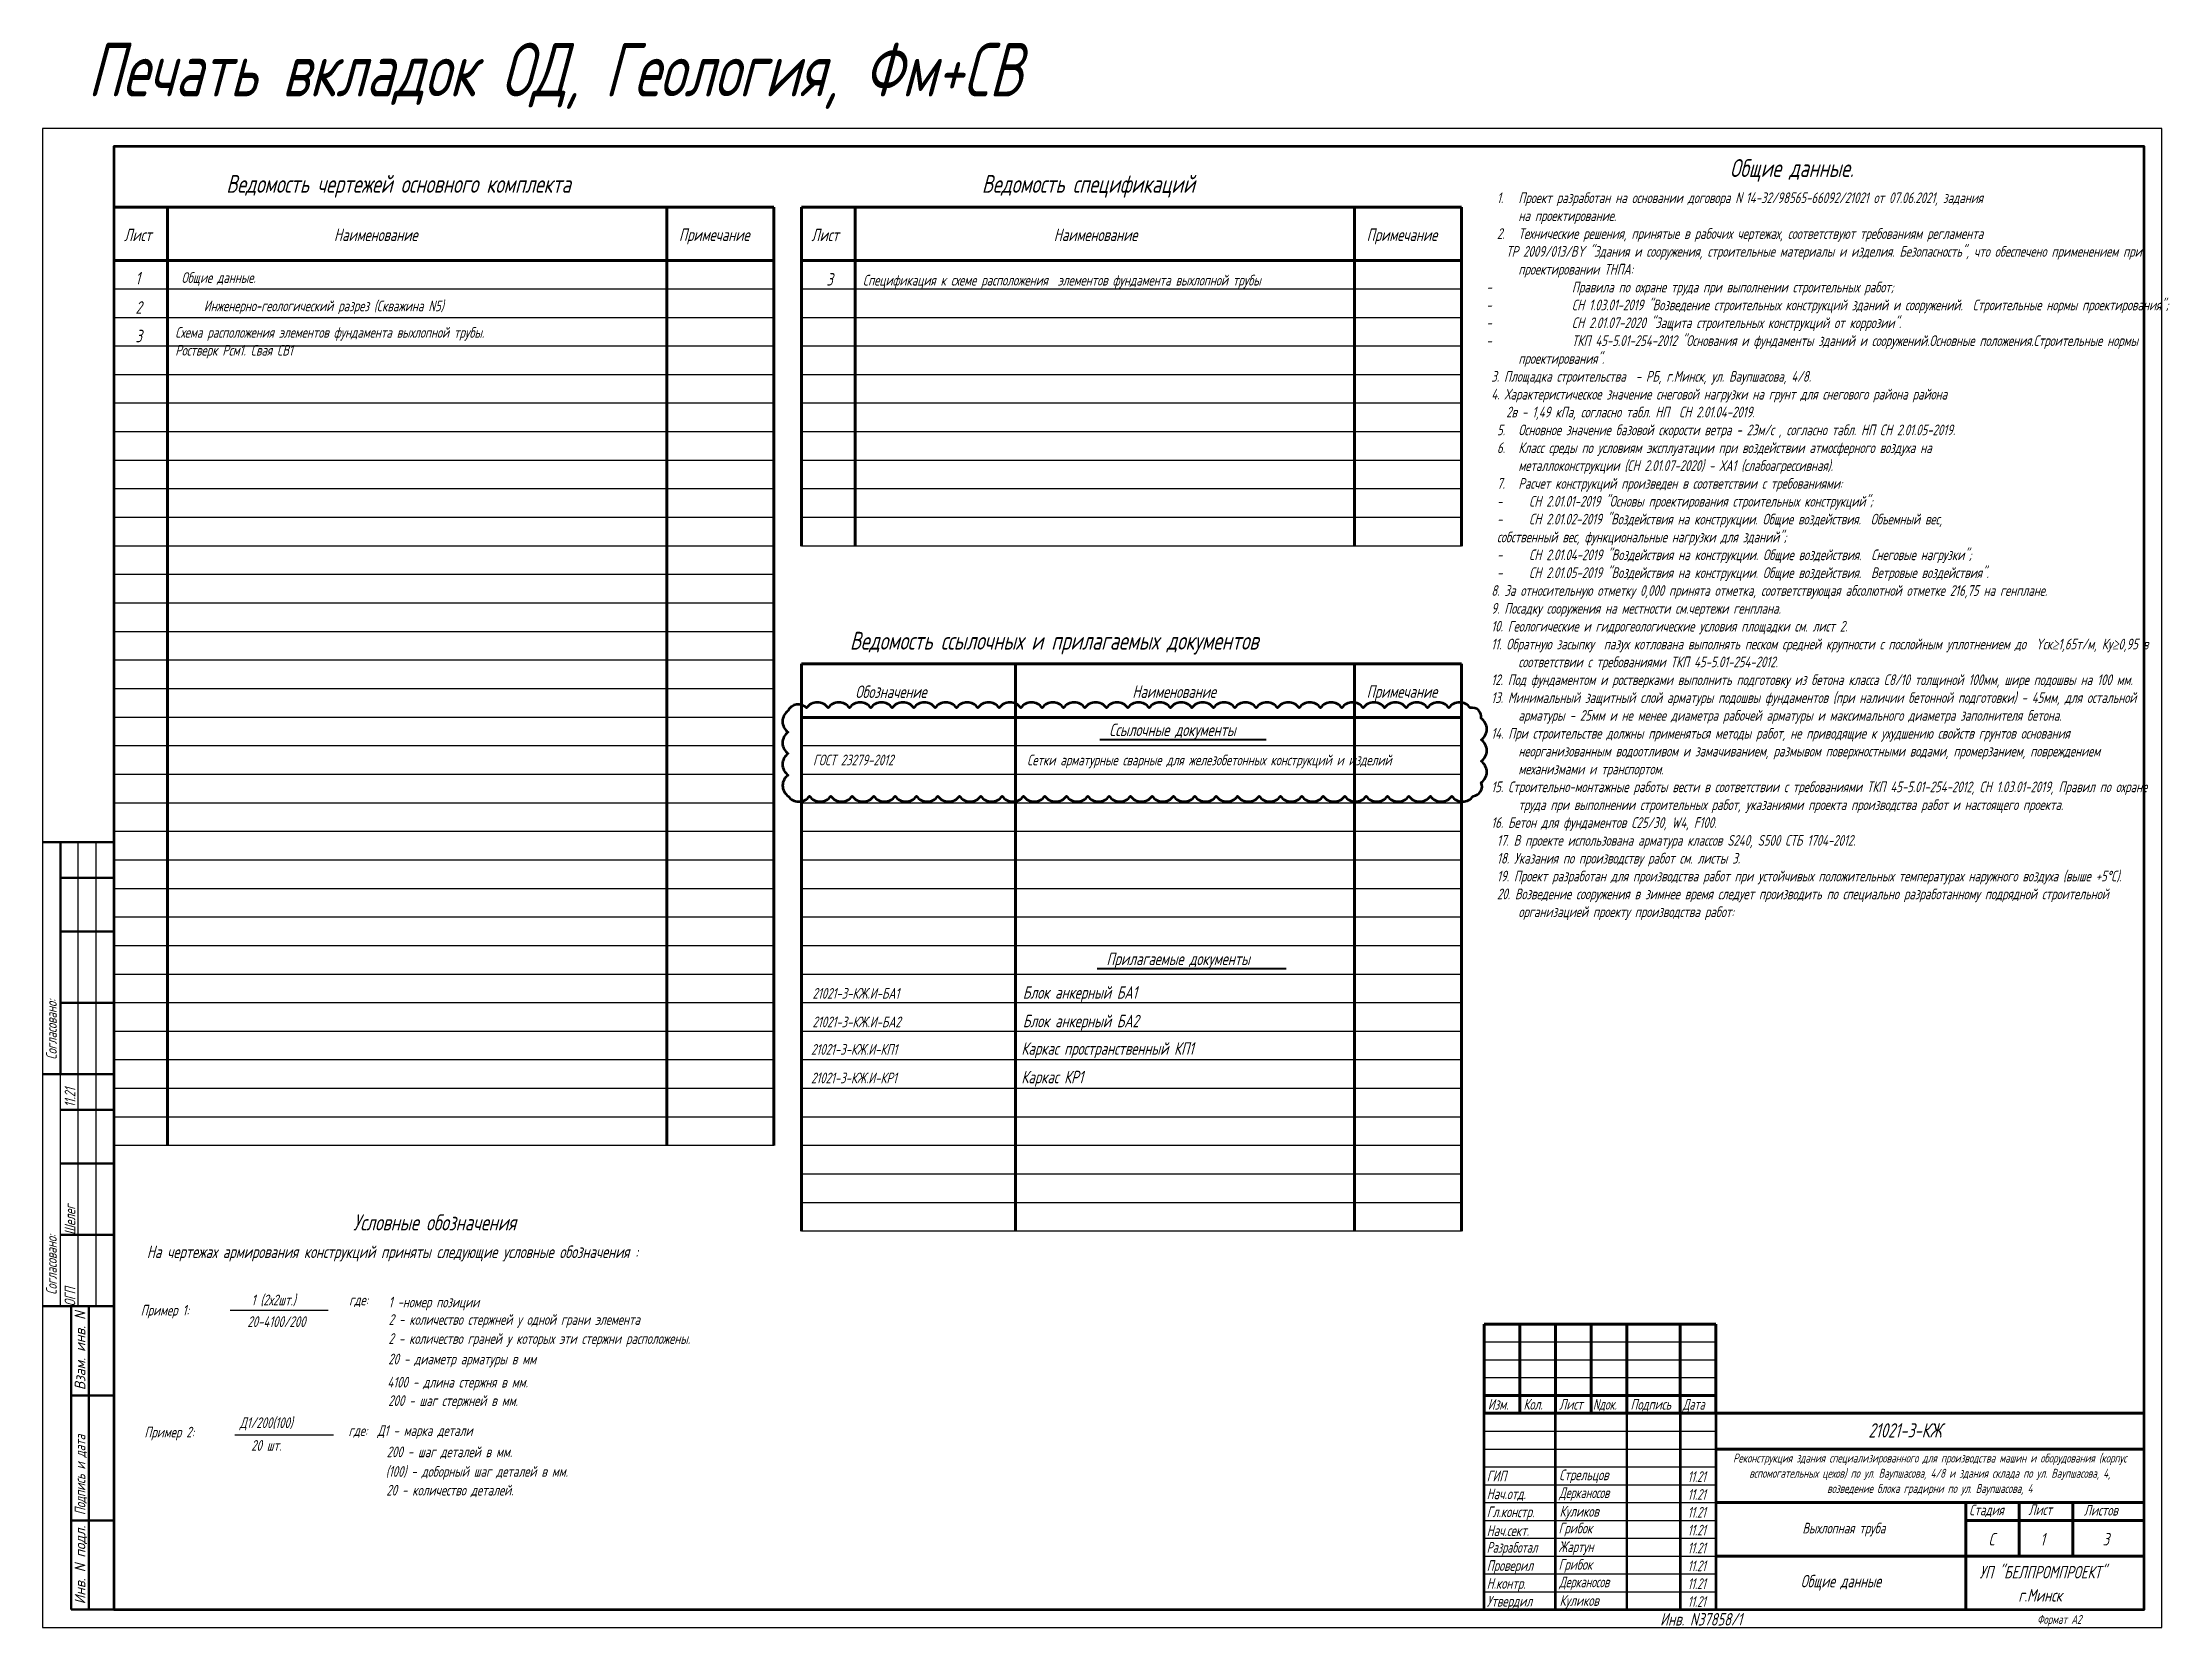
# Paper-space layout 'ОД' of a CAD drawing. Header units: millimetres. Extents: x 0 to 596, y 1 to 445.
import ezdxf
from ezdxf.enums import TextEntityAlignment as Align

# ---------------------------------------------------------------- set-up
doc = ezdxf.new("R2010")
doc.units = ezdxf.units.MM
doc.linetypes.add('K5LT32928', pattern=[0])
for name, color, linetype, lineweight in [('!выноски_0.25', 185, 'Continuous', 25), ('Обозначения', 102, 'Continuous', 25), ('ФОРМАТ', 7, 'Continuous', 50)]:
    doc.layers.add(name, color=color, linetype=linetype, lineweight=lineweight)
doc.styles.add('!Жартун', font='simplex.shx', dxfattribs={"width": 0.7, "oblique": 15, "height": 3})
doc.styles.add('3', font='simplex.shx', dxfattribs={"width": 0.7, "oblique": 15})
doc.styles.add('Build', font='simplex.shx', dxfattribs={"width": 0.7, "oblique": 15})
doc.styles.add('knv_3', font='simplex.shx', dxfattribs={"width": 0.7, "oblique": 15, "height": 3})
doc.styles.add('knv_text', font='simplex.shx', dxfattribs={"width": 0.7, "oblique": 15})
doc.styles.add('кнв-3', font='simplex.shx', dxfattribs={"width": 0.7, "oblique": 15, "height": 3})
doc.styles.add('стиль1', font='simplex.shx', dxfattribs={"width": 0.7, "oblique": 15, "height": 3.5})
doc.styles.add('стиль1-3', font='simplex.shx', dxfattribs={"width": 0.7, "oblique": 15, "height": 3})
doc.styles.add('стиль3', font='simplex.shx', dxfattribs={"width": 0.7, "oblique": 15})

psp = doc.layouts.new('ОД')

# ---------------------------------------------------------------- linework, layer by layer
at = {"layer": '!выноски_0.25'}
for p, q in [((205, 375.64), (20, 375.64)), ((397.72, 375.64), (212.72, 375.64)), ((205, 367.64), (20, 367.64)), ((397.72, 367.64), (212.72, 367.64)), ((205, 359.64), (20, 359.64)), ((397.72, 359.64), (212.72, 359.64)), ((205, 351.64), (20, 351.64)), ((397.72, 351.64), (212.72, 351.64)), ((205, 343.64), (20, 343.64)), ((397.72, 343.64), (212.72, 343.64)), ((205, 335.64), (20, 335.64)), ((397.72, 335.64), (212.72, 335.64)), ((205, 327.64), (20, 327.64)), ((397.72, 327.64), (212.72, 327.64)), ((205, 319.64), (20, 319.64)), ((397.72, 319.64), (212.72, 319.64)), ((205, 311.64), (20, 311.64)), ((397.72, 311.64), (212.72, 311.64)), ((205, 303.64), (20, 303.64)), ((397.72, 303.64), (212.72, 303.64)), ((205, 295.64), (20, 295.64)), ((205, 287.64), (20, 287.64)), ((205, 279.64), (20, 279.64)), ((205, 271.64), (20, 271.64)), ((205, 263.64), (20, 263.64)), ((205, 255.64), (20, 255.64)), ((205, 247.64), (20, 247.64)), ((397.72, 247.64), (212.72, 247.64)), ((205, 239.64), (20, 239.64)), ((397.72, 239.64), (212.72, 239.64)), ((205, 231.64), (20, 231.64)), ((397.72, 231.64), (212.72, 231.64)), ((10, 155.64), (10, 220.64)), ((15, 155.64), (15, 220.64)), ((205, 223.64), (20, 223.64)), ((397.72, 223.64), (212.72, 223.64)), ((205, 215.64), (20, 215.64)), ((397.72, 215.64), (212.72, 215.64)), ((205, 207.64), (20, 207.64)), ((397.72, 207.64), (212.72, 207.64)), ((397.72, 207.64), (212.72, 207.64)), ((205, 199.64), (20, 199.64)), ((397.72, 199.64), (212.72, 199.64)), ((205, 191.64), (20, 191.64)), ((397.72, 191.64), (212.72, 191.64)), ((205, 183.64), (20, 183.64)), ((397.72, 183.64), (212.72, 183.64)), ((205, 175.64), (20, 175.64)), ((397.72, 175.64), (212.72, 175.64)), ((205, 167.64), (20, 167.64)), ((397.72, 167.64), (212.72, 167.64)), ((5, 90.64), (5, 155.64)), ((5, 90.64), (5, 155.64)), ((10, 90.64), (10, 155.64)), ((10, 90.64), (10, 155.64)), ((15, 90.64), (15, 155.64)), ((15, 90.64), (15, 155.64)), ((205, 159.64), (20, 159.64)), ((397.72, 159.64), (212.72, 159.64)), ((205, 151.64), (20, 151.64)), ((397.72, 151.64), (212.72, 151.64)), ((205, 143.64), (20, 143.64)), ((397.72, 143.64), (212.72, 143.64)), ((205, 135.64), (20, 135.64)), ((397.72, 135.64), (212.72, 135.64)), ((397.72, 127.64), (212.72, 127.64)), ((397.72, 119.64), (212.72, 119.64)), ((397.72, 111.64), (212.72, 111.64)), ((20, 90.64), (0, 90.64)), ((20, 90.64), (0, 90.64)), ((52.54, 89.58), (80.06, 89.58)), ((53.86, 54.65), (81.54, 54.65))]:
    psp.add_line(p, q, dxfattribs=at)
at = {"layer": '!выноски_0.25', "lineweight": 25}
for p, q in [((404, 80.64), (469, 80.64)), ((404, 80.64), (469, 80.64)), ((404, 75.64), (469, 75.64)), ((404, 75.64), (469, 75.64)), ((404, 70.64), (469, 70.64)), ((404, 70.64), (469, 70.64)), ((404, 55.64), (469, 55.64)), ((404, 50.64), (469, 50.64)), ((404, 45.64), (469, 45.64)), ((404, 40.64), (469, 40.64)), ((404, 35.64), (469, 35.64)), ((404, 30.64), (469, 30.64)), ((404, 25.64), (469, 25.64)), ((404, 20.64), (469, 20.64)), ((404, 15.64), (469, 15.64)), ((404, 10.64), (469, 10.64))]:
    psp.add_line(p, q, dxfattribs=at)
at = {"layer": '!выноски_0.25'}
psp.add_lwpolyline([(0, 0.64), (594, 0.64), (594, 420.64), (0, 420.64)], close=True, dxfattribs=at)
at = {"lineweight": 60}
for p, q in [((205, 398.64), (20, 398.64)), ((35, 398.64), (35, 135.64)), ((175, 398.64), (175, 135.64)), ((205, 398.64), (205, 135.64)), ((212.72, 398.64), (212.72, 303.64)), ((397.72, 398.64), (212.72, 398.64)), ((227.72, 398.64), (227.72, 303.64)), ((367.72, 398.64), (367.72, 303.64)), ((397.72, 398.64), (397.72, 303.64)), ((205, 383.64), (20, 383.64)), ((397.72, 383.64), (212.72, 383.64)), ((397.72, 270.64), (212.72, 270.64)), ((212.72, 270.64), (212.72, 111.64)), ((272.72, 270.64), (272.72, 111.64)), ((367.72, 270.64), (367.72, 111.64)), ((397.72, 270.64), (397.72, 111.64)), ((397.72, 255.64), (212.72, 255.64))]:
    psp.add_line(p, q, dxfattribs=at)
at = {"lineweight": 40}
for p, q in [((296.34, 249.43), (342.96, 249.43)), ((295.55, 185.27), (348.52, 185.27))]:
    psp.add_line(p, q, dxfattribs=at)
at = {"layer": 'Обозначения', "color": 1, "lineweight": 53, "true_color": 0xf50a0a}
psp.add_lwpolyline([(208.95, 233.6, 0.520567), (214.95, 233.6, 0.520567), (220.95, 233.6, 0.520567), (226.95, 233.6, 0.520567), (232.95, 233.6, 0.520567), (238.95, 233.6, 0.520567), (244.95, 233.6, 0.520567), (250.95, 233.6, 0.520567), (256.95, 233.6, 0.520567), (262.95, 233.6, 0.520567), (268.95, 233.6, 0.520567), (274.95, 233.6, 0.520567), (280.95, 233.6, 0.520567), (286.95, 233.6, 0.520567), (292.95, 233.6, 0.520567), (298.95, 233.6, 0.520567), (304.95, 233.6, 0.520567), (310.95, 233.6, 0.520567), (316.95, 233.6, 0.520567), (322.95, 233.6, 0.520567), (328.95, 233.6, 0.520567), (334.95, 233.6, 0.520567), (340.95, 233.6, 0.520567), (346.95, 233.6, 0.520567), (352.95, 233.6, 0.520567), (358.95, 233.6, 0.520567), (364.95, 233.6, 0.520567), (370.95, 233.6, 0.520567), (376.95, 233.6, 0.520567), (382.95, 233.6, 0.520567), (388.95, 233.6, 0.520567), (394.95, 233.6, 0.520567), (400.95, 233.6, 0.520567), (403.21, 237.35, 0.520567), (403.21, 243.35, 0.520567), (403.21, 249.35, 0.520567), (403.21, 255.35, 0.520567), (400.15, 258.29, 0.520567), (394.15, 258.29, 0.520567), (388.15, 258.29, 0.520567), (382.15, 258.29, 0.520567), (376.15, 258.29, 0.520567), (370.15, 258.29, 0.520567), (364.15, 258.29, 0.520567), (358.15, 258.29, 0.520567), (352.15, 258.29, 0.520567), (346.15, 258.29, 0.520567), (340.15, 258.29, 0.520567), (334.15, 258.29, 0.520567), (328.15, 258.29, 0.520567), (322.15, 258.29, 0.520567), (316.15, 258.29, 0.520567), (310.15, 258.29, 0.520567), (304.15, 258.29, 0.520567), (298.15, 258.29, 0.520567), (292.15, 258.29, 0.520567), (286.15, 258.29, 0.520567), (280.15, 258.29, 0.520567), (274.15, 258.29, 0.520567), (268.15, 258.29, 0.520567), (262.15, 258.29, 0.520567), (256.15, 258.29, 0.520567), (250.15, 258.29, 0.520567), (244.15, 258.29, 0.520567), (238.15, 258.29, 0.520567), (232.15, 258.29, 0.520567), (226.15, 258.29, 0.520567), (220.15, 258.29, 0.520567), (214.15, 258.29, 0.520567), (208.95, 257.49, 0.520567), (208.95, 251.49, 0.520567), (208.95, 245.49, 0.520567), (208.95, 239.49, 0.520567)], format="xyb", close=True, dxfattribs=at)
at = {"layer": 'ФОРМАТ'}
for p, q in [((20, 220.64), (0, 220.64)), ((5, 155.64), (5, 220.64)), ((20, 210.64), (5, 210.64)), ((20, 195.64), (5, 195.64)), ((20, 175.64), (5, 175.64)), ((20, 155.64), (0, 155.64)), ((20, 155.64), (0, 155.64)), ((20, 155.64), (0, 155.64)), ((20, 145.64), (5, 145.64)), ((20, 145.64), (5, 145.64)), ((20, 130.64), (5, 130.64)), ((20, 130.64), (5, 130.64)), ((20, 110.64), (5, 110.64)), ((20, 110.64), (5, 110.64)), ((20, 90.64), (0, 90.64)), ((20, 90.64), (8, 90.64)), ((8, 5.64), (8, 90.64)), ((13, 5.64), (13, 90.64)), ((20, 65.64), (8, 65.64)), ((20, 30.64), (8, 30.64)), ((20, 5.64), (8, 5.64))]:
    psp.add_line(p, q, dxfattribs=at)
at = {"layer": 'ФОРМАТ', "lineweight": 60}
for p, q in [((404, 85.64), (404, 60.64)), ((414, 85.64), (414, 60.64)), ((424, 85.64), (424, 60.64)), ((434, 85.64), (434, 60.64)), ((444, 85.64), (444, 60.64)), ((459, 85.64), (459, 60.64)), ((469, 85.64), (469, 60.64)), ((404, 65.64), (469, 65.64)), ((404, 60.64), (589, 60.64)), ((469, 60.64), (404, 60.64)), ((469, 50.64), (589, 50.64)), ((469, 35.64), (589, 35.64)), ((539, 5.64), (539, 35.64)), ((539, 30.64), (589, 30.64)), ((554, 20.64), (554, 35.64)), ((569, 20.64), (569, 35.64)), ((469, 20.64), (589, 20.64))]:
    psp.add_line(p, q, dxfattribs=at)
at = {"layer": 'ФОРМАТ', "lineweight": 53}
psp.add_lwpolyline([(20, 5.64), (589, 5.64), (589, 415.64), (20, 415.64)], close=True, dxfattribs=at)
at = {"layer": 'ФОРМАТ', "lineweight": 60}
for points, const_width in [([(404, 85.64), (469, 85.64)], 0.8), ([(404, 5.64), (404, 85.64)], 0.7), ([(424, 5.64), (424, 85.64)], 0.7), ([(444, 85.64), (444, 5.64)], 0.7), ([(459, 5.64), (459, 85.64)], 0.7), ([(469, 85.64), (469, 5.64)], 0.7)]:
    psp.add_lwpolyline(points, dxfattribs=dict(at, const_width=const_width))

# ---------------------------------------------------------------- texts
at = {"layer": '!выноски_0.25', "oblique": 15}
for s, height, style, width, p in [('Лист', 3.5, 'стиль1', 0.7, (22.84, 389.07)), ('Наименование', 3.5, 'стиль1', 0.7, (81.68, 389.1)), ('Примечание', 3.5, 'стиль1', 0.7, (178.37, 389.12)), ('Лист', 3.5, 'стиль1', 0.7, (215.45, 389.07)), ('Наименование', 3.5, 'стиль1', 0.7, (283.42, 389.1)), ('Примечание', 3.5, 'стиль1', 0.7, (371.1, 389.12)), ('1', 3.5, 'стиль1', 0.7, (26.04, 376.95)), ('Общие данные.', 3, 'стиль1', 0.7, (38.95, 377.37)), ('3', 3.5, 'стиль1', 0.7, (219.67, 376.64)), ('Спецификация к схеме расположения  элементов фундамента выхлопной трубы', 3, 'стиль1', 0.7, (229.92, 376.64)), ('2', 3.5, 'стиль1', 0.7, (26.04, 368.75)), ('3', 3.5, 'стиль1', 0.7, (26.04, 360.75)), ('Обозначение', 3.5, 'стиль1', 0.7, (227.8, 261.07)), ('Наименование', 3.5, 'стиль1', 0.7, (305.43, 261.1)), ('Примечание', 3.5, 'стиль1', 0.7, (371.1, 261.12)), ('Ссылочные документы', 3.5, 'стиль1', 0.7, (298.95, 250.4)), ('Прилагаемые документы', 3.5, 'стиль1', 0.7, (298.17, 186.23)), ('21021-3-КЖ.И-БА1', 3, 'стиль1', 0.7, (215.78, 176.81)), ('Блок анкерный БА1', 3.5, 'стиль1', 0.7, (274.74, 176.81)), ('21021-3-КЖ.И-БА2', 3, 'стиль1', 0.7, (215.78, 168.81)), ('Блок анкерный БА2', 3.5, 'стиль1', 0.7, (274.74, 168.81)), ('21021-3-КЖ.И-КП1', 3, 'стиль1', 0.7, (215.37, 161.11)), ('Каркас пространственный КП1', 3.5, 'стиль1', 0.7, (274.33, 161.11)), ('21021-3-КЖ.И-КР1', 3, 'стиль1', 0.7, (215.37, 153.11)), ('Каркас КР1', 3.5, 'стиль1', 0.7, (274.33, 153.11)), ('На чертежах армирования конструкций приняты следующие условные обозначения :', 3.5, 'стиль3', 0.7, (29.23, 104.14)), ('     Пример 1:', 3, 'стиль3', 0.7, (20.55, 88.03)), ('1 (2х2шт.)', 3, 'стиль3', 0.7, (58.55, 90.91)), ('где:', 3, 'стиль3', 0.7, (85.94, 90.91)), ('1 -номер позиции', 3, 'стиль3', 0.7, (97, 90.32)), ('20-4100/200', 3, 'стиль3', 0.7, (57.4, 84.82)), ('2 - количество стержней у одной грани элемента', 3, 'стиль3', 0.7, (97, 85.42)), ('2 - количество граней у которых эти стержни расположены.', 3, 'стиль3', 0.7, (96.95, 80.08)), ('20 - диаметр арматуры в мм', 3, 'стиль3', 0.7, (96.88, 74.35)), ('4100 - длина стержня в мм.', 3, 'стиль3', 0.7, (96.64, 67.86)), ('200 - шаг стержней в мм.', 3, 'стиль3', 0.7, (96.87, 62.69)), ('Д1/200(100) ', 3, 'стиль3', 0.7, (55.25, 56.51)), ('     Пример 2:', 3, 'стиль3', 0.7, (21.59, 53.88)), ('где:  Д1 - марка детали', 3, 'стиль3', 0.7, (85.76, 54.3)), ('20 шт.', 3, 'стиль3', 0.7, (58.45, 50.14)), ('200 - шаг деталей в мм.', 3, 'стиль3', 0.7, (96.45, 48.34)), ('(100) - доборный шаг деталей в мм.', 3, 'стиль3', 0.7, (96.21, 42.85)), ('ГИП', 3, 'Build', 0.7, (404.75, 41.58)), ('Стрельцов', 3, 'Build', 0.7, (425.07, 41.89)), ('20 - количество деталей.', 3, 'стиль3', 0.7, (96.34, 37.6)), ('Нач.отд.', 3, 'Build', 0.7, (404.75, 36.58)), ('Дерканосов', 3, 'Build', 0.65, (425.07, 36.89)), ('Гл.констр.', 3, 'Build', 0.7, (404.75, 31.53)), ('Грибок', 3, 'Build', 0.7, (424.87, 26.97)), ('Куликов', 3, 'Build', 0.7, (425.17, 31.68)), ('Стадия', 3, 'стиль1-3', 0.7, (539.98, 32.07)), ('Лист', 3, 'стиль1-3', 0.7, (556.58, 32.15)), ('Листов', 3, 'стиль1-3', 0.7, (572.11, 31.99)), ('Разработал', 3, 'Build', 0.65, (404.75, 21.59)), ('Нач.сект.', 3, 'Build', 0.7, (404.75, 26.28)), ('Жартун', 3, 'Build', 0.68, (424.87, 21.75)), ('C', 3.5, 'стиль1', 0.7, (545.32, 23.62)), ('1', 3.5, 'стиль1', 0.7, (559.9, 23.62)), ('3', 3.5, 'стиль1', 0.7, (577.38, 23.62)), ('Проверил', 3, 'Build', 0.7, (404.75, 16.49)), ('Грибок', 3, 'Build', 0.7, (424.87, 16.79)), ('УП "БЕЛПРОМПРОЕКТ"', 3.5, 'стиль1', 0.7, (542.84, 14.37)), ('Н.контр.', 3, 'Build', 0.7, (404.75, 11.49)), ('Дерканосов', 3, 'Build', 0.65, (425.07, 11.89)), ('Утвердил', 3, 'Build', 0.7, (404.75, 6.49)), ('Куликов', 3, 'Build', 0.7, (425.17, 6.68)), ('г.Минск', 3.5, 'стиль1', 0.7, (553.75, 7.89)), ('Формат A2', 2.5, 'стиль1-3', 0.7, (559, 1.64))]:
    psp.add_text(s, height=height, dxfattribs=dict(at, style=style, width=width)).set_placement(p)
at = {"layer": '!выноски_0.25', "style": 'стиль3', "oblique": 15, "width": 0.7}
for p in [(4, 168.17), (4, 102.29)]:
    psp.add_text('Согласовано:', height=3, rotation=90, dxfattribs=at).set_placement(p, align=Align.CENTER)
at = {"layer": '!выноски_0.25', "oblique": 15, "width": 0.7}
for s, style, p in [('11.21', 'стиль3', (9.19, 146.39)), ('Шелег', 'стиль3', (9.19, 110.64)), ('ОГП', 'стиль3', (9.19, 90.64)), ('Подпись и дата', 'кнв-3', (12, 32.14))]:
    psp.add_text(s, height=3, rotation=90, dxfattribs=dict(at, style=style)).set_placement(p)
at = {"layer": '!выноски_0.25', "style": 'кнв-3', "oblique": 15}
for s, width, p, p2 in [('Взам. инв. N', 0.747573, (12, 67.14), (12, 89.14)), ('Инв. N подл.', 0.743961, (12, 7.14), (12, 29.14))]:
    psp.add_text(s, height=3, rotation=90, dxfattribs=dict(at, width=width)).set_placement(p, p2, align=Align.FIT)
at = {"layer": '!выноски_0.25', "linetype": 'Continuous', "style": '3', "oblique": 15}
for s, width, p in [('Изм.', 0.7, (405.05, 61.67)), ('Кол.', 0.7, (415.05, 61.67)), ('Лист', 0.7, (425.05, 61.67)), ('Nдок.', 0.65, (434.52, 61.67)), ('Подпись', 0.7, (445.05, 61.67)), ('Дата', 0.65, (459.7, 61.67))]:
    psp.add_text(s, height=3, dxfattribs=dict(at, width=width)).set_placement(p)
at = {"layer": '!выноски_0.25', "linetype": 'K5LT32928', "style": 'knv_text', "oblique": 15, "width": 0.7}
psp.add_text('21021-3-КЖ', height=4, dxfattribs=at).set_placement((511.72, 53.86))
at = {"layer": '!выноски_0.25', "style": 'Build', "oblique": 15, "width": 0.65}
for p in [(463.6, 41.41), (463.6, 36.41), (463.6, 31.41), (463.6, 26.41), (463.6, 21.41), (463.6, 16.41), (463.6, 11.41), (463.6, 6.41)]:
    psp.add_text('11.21', height=3, dxfattribs=at).set_placement(p, align=Align.CENTER)
at = {"layer": '!выноски_0.25', "insert": (404.63, 402.73), "char_height": 3, "width": 181.127, "attachment_point": 1, "style": 'knv_3'}
psp.add_mtext('\\A1;\\pi-6,l9,t9,12,15,68.58,80.01,91.44,102.87,114.3,125.73,137.16,148.59,160.02,171.45,182.88,194.31,205.74,217.17,228.6,240.03,251.46,262.89,274.32,285.75,297.18,308.61,320.04,331.47,342.9,354.33,365.76;1.^IПроект разработан на основании договора N{\\H0.7x;\\S^  ;}14-32/98565-66092/21021 от 07.06.2021, задания \\P\\pi0,t12,15,68.58,80.01,91.44,102.87,114.3,125.73,137.16,148.59,160.02,171.45,182.88,194.31,205.74,217.17,228.6,240.03,251.46,262.89,274.32,285.75,297.18,308.61,320.04,331.47,342.9,354.33,365.76;на проектирование.\\P\\pi-6,t9,12,15,68.58,80.01,91.44,102.87,114.3,125.73,137.16,148.59,160.02,171.45,182.88,194.31,205.74,217.17,228.6,240.03,251.46,262.89,274.32,285.75,297.18,308.61,320.04,331.47,342.9,354.33,365.76;2.^IТехнические решения, принятые в рабочих чертежах, соответствуют требованиям регламента \\P\\pi-9,tz;    ТР 2009/013/BY "Здания и сооружения, строительные материалы и изделия. Безопасность", что обеспечено применением при проектировании ТНПА:    ^J-^I^IПравила по охране труда при выполнении строительных работ;   ^J-^I^IСН 1.03.01-2019 "Возведение строительных конструкций зданий и сооружений.  Строительные нормы проектирования";    ^J-^I^IСН 2.01.07-2020 "Защита строительных конструкций от коррозии".     ^J-^I^IТКП 45-5.01-254-2012 "Основания и фундаменты зданий и сооружений.Основные положения.Строительные нормы проектирования".\\P 3. Площадка строительства  - РБ, г.Минск, ул. Ваупшасова, 4/8.\\P 4. Характеристическое значение снеговой нагрузки на грунт для снегового района района\\P    2в - 1,49 кПа, согласно табл. НП  СН 2.01.04-2019.\\P\\pi-6,t9,12,15,68.58,80.01,91.44,102.87,114.3,125.73,137.16,148.59,160.02,171.45,182.88,194.31,205.74,217.17,228.6,240.03,251.46,262.89,274.32,285.75,297.18,308.61,320.04,331.47,342.9,354.33,365.76;5.^IОсновное значение базовой скорости ветра - 23м/с , согласно табл. НП СН 2.01.05-2019.\\P6.^IКласс среды по условиям эксплуатации при воздействии атмосферного воздуха на \\P\\pi0,t12,15,68.58,80.01,91.44,102.87,114.3,125.73,137.16,148.59,160.02,171.45,182.88,194.31,205.74,217.17,228.6,240.03,251.46,262.89,274.32,285.75,297.18,308.61,320.04,331.47,342.9,354.33,365.76;металлоконструкции (СН 2.01.07-2020) - ХА1 (слабоагрессивная).\\P\\pi-6,t9,12,15,68.58,80.01,91.44,102.87,114.3,125.73,137.16,148.59,160.02,171.45,182.88,194.31,205.74,217.17,228.6,240.03,251.46,262.89,274.32,285.75,297.18,308.61,320.04,331.47,342.9,354.33,365.76;7.^IРасчет конструкций произведен в соответствии с требованиями: {\\C5;  \\P\\pi0,t12,15,68.58,80.01,91.44,102.87,114.3,125.73,137.16,148.59,160.02,171.45,182.88,194.31,205.74,217.17,228.6,240.03,251.46,262.89,274.32,285.75,297.18,308.61,320.04,331.47,342.9,354.33,365.76;}-^I^IСН 2.01.01-2019 "Основы проектирования строительных конструкций";   \\P-^I^IСН 2.01.02-2019 "Воздействия на конструкции. Общие воздействия.  Объемный вес, \\Pсобственный вес, функциональные нагрузки для зданий";   \\P-^I^IСН 2.01.04-2019 "Воздействия на конструкции. Общие воздействия.  Снеговые нагрузки";   \\P-^I^IСН 2.01.05-2019 "Воздействия на конструкции. Общие воздействия.  Ветровые воздействия". {\\C5; }\\P\\pi-9,tz; 8. За относительную отметку 0,000 принята отметка, соответствующая абсолютной отметке 216,75 на генплане.\\P 9. Посадку сооружения на местности см.чертежи генплана.{\\C1;\\P} 10. Геологические и гидрогеологические условия площадки см. лист 2.\\P 11. Обратную засыпку  пазух котлована выполнять песком средней крупности с послойным уплотнением до  Yск{\\fTimes New Roman|b0|i0|c204|p18;≥}1,65т/м, Ку{\\fTimes New Roman|b0|i0|c204|p18;≥}0,95 в соответствии с требованиями{\\C1; }ТКП 45-5.01-254-2012.\\P 12. Под фундаментом и ростверками выполнить подготовку из бетона класса C8/10 толщиной 100мм, шире подошвы на 100 мм.\\P 13. Минимальный защитный слой арматуры подошвы фундаментов (при наличии бетонной подготовки) - 45мм, для остальной арматуры - 25мм и не менее диаметра рабочей арматуры и максимального диаметра заполнителя бетона.\\P 14. При строительстве должны применяться методы работ, не приводящие к ухудшению свойств грунтов основания неорганизованным водоотливом и замачиванием, размывом поверхностными водами, промерзанием, повреждением механизмами и транспортом.     \\P 15. Строительно-монтажные работы вести в соответствии с требованиями ТКП 45-5.01-254-2012, СН 1.03.01-2019, Правил по охране труда при выполнении строительных работ, указаниями проекта производства работ и настоящего проекта.\\P 16. Бетон для фундаментов С25/30, W4, F100.\\P\\pi-65.58,l68.58,t12,68.58,80.01,91.44,102.87,114.3,125.73,137.16,148.59,160.02,171.45,182.88,194.31,205.74,217.17,228.6,240.03,251.46,262.89,274.32,285.75,297.18,308.61,320.04,331.47,342.9,354.33,365.76;17. В проекте использована арматура классов S240, S500 СТБ 1704-2012.\\P\\pi-6,l9;18. Указания по производству работ см. листы 3.\\P19. Проект разработан для производства работ при устойчивых положительных температурах наружного воздуха (выше +5°С).\\P20. Возведение сооружения в зимнее время следует производить по специально разработанному подрядной строительной организацией проекту производства работ:', dxfattribs=at)
at = {"layer": '!выноски_0.25', "insert": (78.81, 370.53), "char_height": 3, "width": 90.1209, "attachment_point": 5, "line_spacing_factor": 0.8, "style": 'стиль1'}
psp.add_mtext('Инженерно-геологический разрез (Скважина N5)', dxfattribs=at)
at = {"layer": '!выноски_0.25', "lineweight": 25, "attachment_point": 5, "line_spacing_factor": 1.022766, "style": 'knv_text'}
for s, insert, char_height, width in [('Реконструкция здания специализированного для производства машин и оборудования (корпус вспомогательных цехов) по ул. Ваупшасова, 4/8 и здания склада по ул. Ваупшасова, 4, возведение блока градирни по ул. Ваупшасова, 4', (528.93, 43.5), 2.5, 120.1403), ('\\pt17.3935,34.78696,52.18045,69.57391,86.96741,104.36087,121.75436,139.14782,156.54132,173.93478,191.32827,208.72173,226.11523,243.50869,260.90218,278.29564,295.68914,313.0826,330.47609,347.86955,365.26305,382.65651,400.05,417.4435,434.83696,452.23045,469.62391,487.01741,504.41087,521.80436,539.19782,556.59132;{\\W0.67;Общие данные}', (504, 13.14), 3.5, 70)]:
    psp.add_mtext(s, dxfattribs=dict(at, insert=insert, char_height=char_height, width=width))
at = {"layer": '!выноски_0.25', "lineweight": 25, "insert": (504.84, 28.06), "char_height": 3, "attachment_point": 5, "line_spacing_factor": 1.022766, "style": 'knv_text'}
psp.add_mtext_dynamic_manual_height_columns('Выхлопная труба', width=65.9638, gutter_width=10, heights=[16.43], dxfattribs=at)
at = {"lineweight": 35, "style": 'стиль1', "oblique": 15, "width": 0.7}
for s, p in [('Общие данные.', (472.91, 407.06)), ('Ведомость чертежей основного комплекта', (51.49, 402.62)), ('Ведомость спецификаций', (263.25, 402.62)), ('Ведомость ссылочных и прилагаемых документов', (226.26, 274.62))]:
    psp.add_text(s, height=5, dxfattribs=at).set_placement(p)
at = {"lineweight": 30, "style": 'стиль3', "oblique": 15, "width": 0.7}
psp.add_text('Условные обозначения', height=4.5, dxfattribs=at).set_placement((87.05, 111.88))
at = {"linetype": 'ByBlock', "lineweight": 25, "style": 'стиль1-3', "oblique": 15, "width": 0.7}
psp.add_text('Инв. N37858/1', height=3.5, dxfattribs=at).set_placement((453.35, 1.17))
at = {"layer": 'Обозначения', "attachment_point": 1, "style": '!Жартун'}
for s, width, insert, char_height in [('Печать вкладок ОД, Геология, Фм+СВ', 366.0518, (12.64, 444.63), 15), ('{\\C256;\\c0;Схема расположения элементов фундамента выхлопной трубы. ^JРостверк Рсм1. Свая СВ1\\H1.83333x; }', 140, (37.19, 365.01), 3), ('{\\C0;ГОСТ 23279-2012}', 60, (215.95, 245.2), 3), ('{\\C250;\\c2105123;Сетки арматурные сварные для железобетонных конструкций и изделий\\H1.83333x; }', 102.7465, (275.95, 245.2), 3)]:
    psp.add_mtext_dynamic_manual_height_columns(s, width=width, gutter_width=15, heights=[0], dxfattribs=dict(at, insert=insert, char_height=char_height))

doc.saveas('drawing.dxf')
